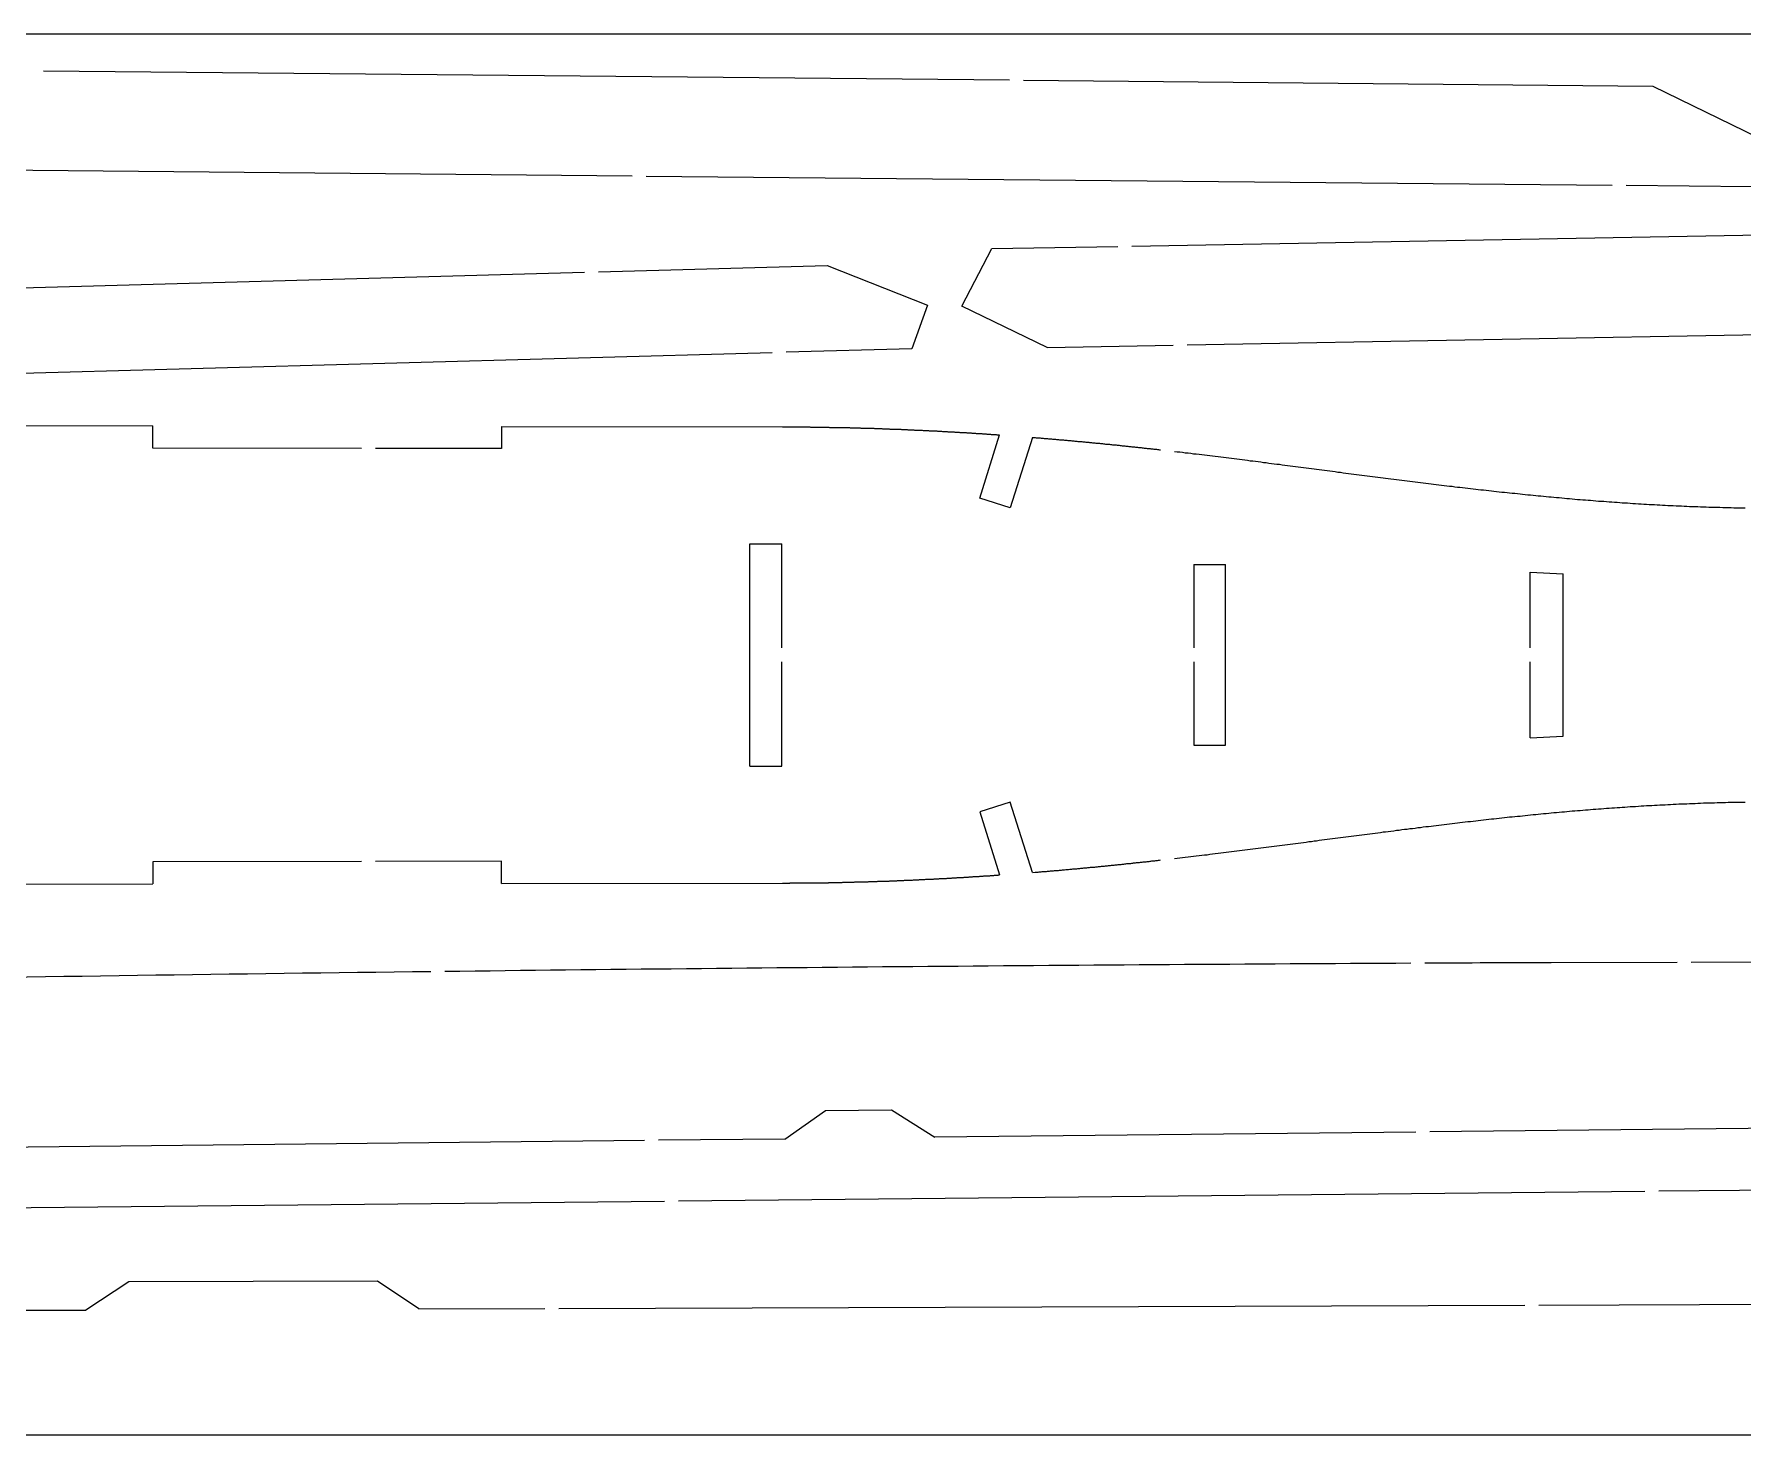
# Model space of a CAD drawing. Extents: x -537 to 363, y 432 to 791.
# Drawn here: x -323.3 to -201.3, y 561.6 to 661.6 of the extents above; entities that cross this region are included whole.
import ezdxf

# ---------------------------------------------------------------- set-up
doc = ezdxf.new("R2010")
doc.units = 0
doc.layers.get('0').update_dxf_attribs({"linetype": 'CONTINUOUS'})
doc.layers.add('90X10', color=1, linetype='CONTINUOUS')

msp = doc.modelspace()

# ---------------------------------------------------------------- linework, layer by layer
for p, q in [((-322.63, 658.96), (-253.64, 658.31)), ((-252.64, 658.3), (-207.69, 657.87)), ((-207.69, 657.87), (-199.24, 653.76)), ((-280.6, 651.44), (-326.69, 651.87)), ((-210.6, 650.78), (-279.6, 651.43)), ((-200.6, 650.69), (-209.6, 650.77)), ((-244.9, 646.45), (-175.91, 647.68)), ((-257.06, 642.15), (-254.9, 646.27)), ((-254.9, 646.27), (-245.9, 646.43)), ((-352.97, 642.66), (-284, 644.59)), ((-283, 644.62), (-266.67, 645.07)), ((-266.67, 645.07), (-259.5, 642.24)), ((-259.5, 642.24), (-260.61, 639.12)), ((-250.96, 639.22), (-257.06, 642.15)), ((-240.96, 639.4), (-171.97, 640.63)), ((-270.6, 638.84), (-355.2, 636.48)), ((-260.61, 639.12), (-269.6, 638.87)), ((-250.96, 639.22), (-241.96, 639.38)), ((-344.95, 633.66), (-314.83, 633.62)), ((-314.83, 632.03), (-314.83, 633.62)), ((-289.92, 633.58), (-269.85, 633.55)), ((-289.92, 633.58), (-289.92, 631.99)), ((-255.77, 628.45), (-254.35, 632.97)), ((-252.01, 632.79), (-253.6, 627.77)), ((-252.01, 632.79), (-251.82, 632.78)), ((-299.92, 632.01), (-314.83, 632.03)), ((-289.92, 631.99), (-298.92, 632)), ((-253.6, 627.77), (-255.77, 628.45)), ((-272.18, 625.2), (-269.91, 625.2)), ((-272.18, 609.32), (-272.18, 625.2)), ((-269.91, 617.76), (-269.91, 625.2)), ((-240.49, 623.71), (-238.23, 623.71)), ((-240.49, 623.71), (-240.49, 617.76)), ((-238.23, 610.81), (-238.23, 623.71)), ((-216.47, 617.76), (-216.47, 623.18)), ((-216.47, 623.18), (-214.11, 623.05)), ((-214.11, 611.47), (-214.11, 623.05)), ((-269.91, 609.32), (-269.91, 616.76)), ((-240.49, 616.76), (-240.49, 610.81)), ((-216.47, 611.34), (-216.47, 616.76)), ((-216.47, 611.34), (-214.11, 611.47)), ((-240.49, 610.81), (-238.23, 610.81)), ((-272.18, 609.32), (-269.91, 609.32)), ((-253.6, 606.75), (-255.77, 606.07)), ((-252.01, 601.73), (-253.6, 606.75)), ((-255.77, 606.07), (-254.35, 601.55)), ((-299.92, 602.52), (-314.83, 602.49)), ((-314.83, 602.49), (-314.83, 600.91)), ((-289.92, 602.53), (-298.92, 602.52)), ((-289.92, 600.94), (-289.92, 602.53)), ((-252.01, 601.73), (-251.82, 601.74)), ((-344.95, 600.86), (-314.83, 600.91)), ((-289.92, 600.94), (-269.85, 600.97)), ((-204.97, 595.33), (-135.97, 595.61)), ((-214.97, 595.29), (-205.97, 595.33)), ((-269.7, 582.7), (-266.79, 584.73)), ((-266.79, 584.73), (-262.06, 584.79)), ((-262.06, 584.79), (-258.97, 582.82)), ((-154.63, 583.96), (-223.62, 583.21)), ((-279.7, 582.6), (-348.7, 581.84)), ((-269.7, 582.7), (-278.7, 582.61)), ((-224.62, 583.19), (-258.97, 582.82)), ((-138.28, 579.68), (-207.28, 578.97)), ((-208.28, 578.96), (-277.28, 578.25)), ((-278.28, 578.24), (-337.46, 577.64)), ((-316.54, 572.5), (-319.61, 570.49)), ((-298.77, 572.56), (-316.54, 572.5)), ((-295.83, 570.57), (-298.77, 572.56)), ((-375.89, 570.3), (-319.61, 570.49)), ((-295.83, 570.57), (-286.83, 570.6)), ((-285.83, 570.6), (-216.83, 570.84)), ((-215.83, 570.84), (-198.25, 570.9))]:
    msp.add_line(p, q)
for points in [[(-269.85, 633.55, 0), (-269.81, 633.55, 0), (-269.76, 633.55, 0), (-269.71, 633.55, 0), (-269.67, 633.55, 0), (-269.62, 633.55, 0), (-269.58, 633.55, 0), (-269.53, 633.55, 0), (-269.48, 633.55, 0), (-269.44, 633.55, 0), (-269.39, 633.55, 0), (-269.34, 633.55, 0), (-269.3, 633.55, 0), (-269.25, 633.55, 0), (-269.2, 633.55, 0), (-269.16, 633.55, 0), (-269.11, 633.55, 0), (-269.07, 633.55, 0), (-269.02, 633.55, 0), (-268.97, 633.54, 0), (-268.93, 633.54, 0), (-268.88, 633.54, 0), (-268.83, 633.54, 0), (-268.79, 633.54, 0), (-268.74, 633.54, 0), (-268.69, 633.54, 0), (-268.65, 633.54, 0), (-268.6, 633.54, 0), (-268.56, 633.54, 0), (-268.51, 633.54, 0), (-268.46, 633.54, 0), (-268.42, 633.54, 0), (-268.37, 633.54, 0), (-268.32, 633.54, 0), (-268.27, 633.54, 0), (-268.23, 633.54, 0), (-268.18, 633.54, 0), (-268.13, 633.54, 0), (-268.09, 633.54, 0), (-268.04, 633.54, 0), (-268, 633.54, 0), (-267.95, 633.54, 0), (-267.9, 633.54, 0), (-267.85, 633.53, 0), (-267.81, 633.53, 0), (-267.76, 633.53, 0), (-267.71, 633.53, 0), (-267.67, 633.53, 0), (-267.62, 633.53, 0), (-267.57, 633.53, 0), (-267.53, 633.53, 0), (-267.48, 633.53, 0), (-267.43, 633.53, 0), (-267.39, 633.53, 0), (-267.34, 633.53, 0), (-267.29, 633.53, 0), (-267.25, 633.53, 0), (-267.2, 633.53, 0), (-267.15, 633.53, 0), (-267.1, 633.52, 0), (-267.06, 633.52, 0), (-267.01, 633.52, 0), (-266.96, 633.52, 0), (-266.92, 633.52, 0), (-266.87, 633.52, 0), (-266.82, 633.52, 0), (-266.77, 633.52, 0), (-266.73, 633.52, 0), (-266.68, 633.52, 0), (-266.63, 633.52, 0), (-266.58, 633.52, 0), (-266.54, 633.52, 0), (-266.49, 633.51, 0), (-266.44, 633.51, 0), (-266.4, 633.51, 0), (-266.35, 633.51, 0), (-266.3, 633.51, 0), (-266.25, 633.51, 0), (-266.21, 633.51, 0), (-266.16, 633.51, 0), (-266.11, 633.51, 0), (-266.06, 633.51, 0), (-266.02, 633.51, 0), (-265.97, 633.5, 0), (-265.92, 633.5, 0), (-265.88, 633.5, 0), (-265.83, 633.5, 0), (-265.78, 633.5, 0), (-265.73, 633.5, 0), (-265.69, 633.5, 0), (-265.64, 633.5, 0), (-265.59, 633.5, 0), (-265.54, 633.5, 0), (-265.5, 633.5, 0), (-265.45, 633.49, 0), (-265.4, 633.49, 0), (-265.35, 633.49, 0), (-265.31, 633.49, 0), (-265.26, 633.49, 0), (-265.21, 633.49, 0), (-265.16, 633.49, 0), (-265.11, 633.49, 0), (-265.07, 633.49, 0), (-265.02, 633.48, 0), (-264.97, 633.48, 0), (-264.92, 633.48, 0), (-264.88, 633.48, 0), (-264.83, 633.48, 0), (-264.78, 633.48, 0), (-264.73, 633.48, 0), (-264.69, 633.48, 0), (-264.64, 633.47, 0), (-264.59, 633.47, 0), (-264.54, 633.47, 0), (-264.49, 633.47, 0), (-264.44, 633.47, 0), (-264.4, 633.47, 0), (-264.35, 633.47, 0), (-264.3, 633.47, 0), (-264.25, 633.46, 0), (-264.21, 633.46, 0), (-264.16, 633.46, 0), (-264.11, 633.46, 0), (-264.06, 633.46, 0), (-264.01, 633.46, 0), (-263.97, 633.46, 0), (-263.92, 633.45, 0), (-263.87, 633.45, 0), (-263.82, 633.45, 0), (-263.77, 633.45, 0), (-263.73, 633.45, 0), (-263.68, 633.45, 0), (-263.63, 633.45, 0), (-263.58, 633.44, 0), (-263.53, 633.44, 0), (-263.48, 633.44, 0), (-263.44, 633.44, 0), (-263.39, 633.44, 0), (-263.34, 633.44, 0), (-263.29, 633.43, 0), (-263.24, 633.43, 0), (-263.19, 633.43, 0), (-263.15, 633.43, 0), (-263.1, 633.43, 0), (-263.05, 633.43, 0), (-263, 633.42, 0), (-262.95, 633.42, 0), (-262.9, 633.42, 0), (-262.86, 633.42, 0), (-262.81, 633.42, 0), (-262.76, 633.42, 0), (-262.71, 633.41, 0), (-262.66, 633.41, 0), (-262.61, 633.41, 0), (-262.57, 633.41, 0), (-262.52, 633.41, 0), (-262.47, 633.41, 0), (-262.42, 633.4, 0), (-262.37, 633.4, 0), (-262.32, 633.4, 0), (-262.27, 633.4, 0), (-262.23, 633.4, 0), (-262.18, 633.39, 0), (-262.13, 633.39, 0), (-262.08, 633.39, 0), (-262.03, 633.39, 0), (-261.98, 633.39, 0), (-261.93, 633.39, 0), (-261.88, 633.38, 0), (-261.84, 633.38, 0), (-261.79, 633.38, 0), (-261.74, 633.38, 0), (-261.69, 633.38, 0), (-261.64, 633.38, 0), (-261.59, 633.37, 0), (-261.54, 633.37, 0), (-261.5, 633.37, 0), (-261.45, 633.37, 0), (-261.4, 633.37, 0), (-261.35, 633.36, 0), (-261.3, 633.36, 0), (-261.25, 633.36, 0), (-261.2, 633.36, 0), (-261.15, 633.36, 0), (-261.1, 633.35, 0), (-261.06, 633.35, 0), (-261.01, 633.35, 0), (-260.96, 633.35, 0), (-260.91, 633.34, 0), (-260.86, 633.34, 0), (-260.81, 633.34, 0), (-260.76, 633.34, 0), (-260.71, 633.34, 0), (-260.66, 633.33, 0), (-260.61, 633.33, 0), (-260.56, 633.33, 0), (-260.51, 633.33, 0), (-260.47, 633.33, 0), (-260.42, 633.32, 0), (-260.37, 633.32, 0), (-260.32, 633.32, 0), (-260.27, 633.32, 0), (-260.22, 633.31, 0), (-260.17, 633.31, 0), (-260.12, 633.31, 0), (-260.07, 633.31, 0), (-260.02, 633.3, 0), (-259.97, 633.3, 0), (-259.92, 633.3, 0), (-259.88, 633.3, 0), (-259.82, 633.29, 0), (-259.78, 633.29, 0), (-259.73, 633.29, 0), (-259.68, 633.29, 0), (-259.63, 633.28, 0), (-259.58, 633.28, 0), (-259.53, 633.28, 0), (-259.48, 633.28, 0), (-259.43, 633.28, 0), (-259.38, 633.27, 0), (-259.33, 633.27, 0), (-259.28, 633.27, 0), (-259.23, 633.27, 0), (-259.18, 633.26, 0), (-259.13, 633.26, 0), (-259.08, 633.26, 0), (-259.03, 633.26, 0), (-258.98, 633.25, 0), (-258.93, 633.25, 0), (-258.88, 633.25, 0), (-258.83, 633.25, 0), (-258.79, 633.24, 0), (-258.74, 633.24, 0), (-258.69, 633.24, 0), (-258.64, 633.24, 0), (-258.59, 633.23, 0), (-258.54, 633.23, 0), (-258.49, 633.23, 0), (-258.44, 633.22, 0), (-258.39, 633.22, 0), (-258.34, 633.22, 0), (-258.29, 633.22, 0), (-258.24, 633.21, 0), (-258.19, 633.21, 0), (-258.14, 633.21, 0), (-258.09, 633.21, 0), (-258.04, 633.2, 0), (-257.99, 633.2, 0), (-257.94, 633.2, 0), (-257.89, 633.19, 0), (-257.84, 633.19, 0), (-257.79, 633.19, 0), (-257.74, 633.19, 0), (-257.69, 633.18, 0), (-257.64, 633.18, 0), (-257.59, 633.18, 0), (-257.54, 633.17, 0), (-257.49, 633.17, 0), (-257.44, 633.17, 0), (-257.39, 633.17, 0), (-257.34, 633.16, 0), (-257.29, 633.16, 0), (-257.24, 633.16, 0), (-257.19, 633.15, 0), (-257.14, 633.15, 0), (-257.08, 633.15, 0), (-257.04, 633.14, 0), (-256.99, 633.14, 0), (-256.94, 633.14, 0), (-256.88, 633.14, 0), (-256.83, 633.13, 0), (-256.78, 633.13, 0), (-256.73, 633.13, 0), (-256.68, 633.12, 0), (-256.63, 633.12, 0), (-256.58, 633.12, 0), (-256.53, 633.11, 0), (-256.48, 633.11, 0), (-256.43, 633.11, 0), (-256.38, 633.11, 0), (-256.33, 633.1, 0), (-256.28, 633.1, 0), (-256.23, 633.1, 0), (-256.18, 633.09, 0), (-256.13, 633.09, 0), (-256.08, 633.09, 0), (-256.03, 633.08, 0), (-255.98, 633.08, 0), (-255.93, 633.08, 0), (-255.88, 633.07, 0), (-255.82, 633.07, 0), (-255.77, 633.07, 0), (-255.72, 633.06, 0), (-255.67, 633.06, 0), (-255.62, 633.06, 0), (-255.57, 633.05, 0), (-255.52, 633.05, 0), (-255.47, 633.05, 0), (-255.42, 633.04, 0), (-255.37, 633.04, 0), (-255.32, 633.04, 0), (-255.27, 633.03, 0), (-255.22, 633.03, 0), (-255.16, 633.03, 0), (-255.11, 633.02, 0), (-255.06, 633.02, 0), (-255.01, 633.02, 0), (-254.96, 633.01, 0), (-254.91, 633.01, 0), (-254.86, 633, 0), (-254.81, 633, 0), (-254.76, 633, 0), (-254.71, 633, 0), (-254.66, 632.99, 0), (-254.6, 632.99, 0), (-254.55, 632.98, 0), (-254.5, 632.98, 0), (-254.45, 632.98, 0), (-254.4, 632.97, 0), (-254.35, 632.97, 0)], [(-251.82, 632.78, 0), (-251.75, 632.77, 0), (-251.67, 632.77, 0), (-251.6, 632.76, 0), (-251.53, 632.75, 0), (-251.45, 632.75, 0), (-251.38, 632.74, 0), (-251.31, 632.74, 0), (-251.23, 632.73, 0), (-251.16, 632.72, 0), (-251.09, 632.72, 0), (-251.01, 632.71, 0), (-250.94, 632.71, 0), (-250.87, 632.7, 0), (-250.79, 632.69, 0), (-250.72, 632.69, 0), (-250.65, 632.68, 0), (-250.57, 632.67, 0), (-250.5, 632.67, 0), (-250.43, 632.66, 0), (-250.36, 632.66, 0), (-250.28, 632.65, 0), (-250.21, 632.64, 0), (-250.14, 632.64, 0), (-250.07, 632.63, 0), (-249.99, 632.62, 0), (-249.92, 632.62, 0), (-249.85, 632.61, 0), (-249.78, 632.61, 0), (-249.71, 632.6, 0), (-249.63, 632.59, 0), (-249.56, 632.59, 0), (-249.49, 632.58, 0), (-249.42, 632.57, 0), (-249.34, 632.57, 0), (-249.27, 632.56, 0), (-249.2, 632.55, 0), (-249.13, 632.55, 0), (-249.06, 632.54, 0), (-248.99, 632.53, 0), (-248.91, 632.53, 0), (-248.84, 632.52, 0), (-248.77, 632.51, 0), (-248.7, 632.51, 0), (-248.63, 632.5, 0), (-248.56, 632.49, 0), (-248.49, 632.49, 0), (-248.41, 632.48, 0), (-248.34, 632.47, 0), (-248.27, 632.47, 0), (-248.2, 632.46, 0), (-248.13, 632.45, 0), (-248.06, 632.45, 0), (-247.99, 632.44, 0), (-247.92, 632.43, 0), (-247.85, 632.43, 0), (-247.78, 632.42, 0), (-247.71, 632.41, 0), (-247.63, 632.41, 0), (-247.56, 632.4, 0), (-247.49, 632.39, 0), (-247.42, 632.39, 0), (-247.35, 632.38, 0), (-247.28, 632.37, 0), (-247.21, 632.37, 0), (-247.14, 632.36, 0), (-247.07, 632.35, 0), (-247, 632.35, 0), (-246.93, 632.34, 0), (-246.86, 632.33, 0), (-246.79, 632.32, 0), (-246.72, 632.32, 0), (-246.65, 632.31, 0), (-246.58, 632.3, 0), (-246.51, 632.3, 0), (-246.44, 632.29, 0), (-246.37, 632.28, 0), (-246.3, 632.27, 0), (-246.23, 632.27, 0), (-246.16, 632.26, 0), (-246.09, 632.25, 0), (-246.02, 632.25, 0), (-245.95, 632.24, 0), (-245.88, 632.23, 0), (-245.81, 632.23, 0), (-245.74, 632.22, 0), (-245.67, 632.21, 0), (-245.6, 632.2, 0), (-245.54, 632.2, 0), (-245.47, 632.19, 0), (-245.4, 632.18, 0), (-245.33, 632.17, 0), (-245.26, 632.17, 0), (-245.19, 632.16, 0), (-245.12, 632.15, 0), (-245.05, 632.14, 0), (-244.98, 632.14, 0), (-244.91, 632.13, 0), (-244.84, 632.12, 0), (-244.78, 632.12, 0), (-244.71, 632.11, 0), (-244.64, 632.1, 0), (-244.57, 632.09, 0), (-244.5, 632.09, 0), (-244.43, 632.08, 0), (-244.36, 632.07, 0), (-244.29, 632.07, 0), (-244.23, 632.06, 0), (-244.16, 632.05, 0), (-244.09, 632.04, 0), (-244.02, 632.03, 0), (-243.95, 632.03, 0), (-243.88, 632.02, 0), (-243.82, 632.01, 0), (-243.75, 632, 0), (-243.68, 632, 0), (-243.61, 631.99, 0), (-243.54, 631.98, 0), (-243.48, 631.98, 0), (-243.41, 631.97, 0), (-243.34, 631.96, 0), (-243.27, 631.95, 0), (-243.2, 631.95, 0), (-243.14, 631.94, 0), (-243.07, 631.93, 0), (-243, 631.92, 0), (-242.93, 631.91, 0), (-242.86, 631.91, 0)], [(-241.87, 631.79, 0), (-241.67, 631.77, 0), (-241.48, 631.75, 0), (-241.28, 631.73, 0), (-241.09, 631.7, 0), (-240.89, 631.68, 0), (-240.69, 631.66, 0), (-240.5, 631.63, 0), (-240.31, 631.61, 0), (-240.11, 631.59, 0), (-239.92, 631.56, 0), (-239.72, 631.54, 0), (-239.53, 631.52, 0), (-239.33, 631.49, 0), (-239.14, 631.47, 0), (-238.95, 631.45, 0), (-238.75, 631.42, 0), (-238.56, 631.4, 0), (-238.37, 631.38, 0), (-238.18, 631.35, 0), (-237.98, 631.33, 0), (-237.79, 631.3, 0), (-237.6, 631.28, 0), (-237.41, 631.25, 0), (-237.22, 631.23, 0), (-237.03, 631.21, 0), (-236.83, 631.18, 0), (-236.64, 631.16, 0), (-236.45, 631.13, 0), (-236.26, 631.11, 0), (-236.07, 631.09, 0), (-235.88, 631.06, 0), (-235.69, 631.04, 0), (-235.5, 631.01, 0), (-235.31, 630.99, 0), (-235.12, 630.96, 0), (-234.93, 630.94, 0), (-234.74, 630.91, 0), (-234.55, 630.89, 0), (-234.36, 630.87, 0), (-234.17, 630.84, 0), (-233.98, 630.82, 0), (-233.79, 630.79, 0), (-233.6, 630.77, 0), (-233.41, 630.74, 0), (-233.22, 630.72, 0), (-233.03, 630.69, 0), (-232.84, 630.67, 0), (-232.65, 630.64, 0), (-232.46, 630.62, 0), (-232.27, 630.6, 0), (-232.08, 630.57, 0), (-231.89, 630.55, 0), (-231.71, 630.52, 0), (-231.52, 630.5, 0), (-231.33, 630.47, 0), (-231.14, 630.45, 0), (-230.95, 630.42, 0), (-230.76, 630.4, 0), (-230.57, 630.37, 0), (-230.38, 630.35, 0), (-230.19, 630.32, 0), (-230, 630.3, 0), (-229.81, 630.27, 0), (-229.62, 630.25, 0), (-229.44, 630.22, 0), (-229.25, 630.2, 0), (-229.06, 630.17, 0), (-228.87, 630.15, 0), (-228.68, 630.13, 0), (-228.49, 630.1, 0), (-228.3, 630.08, 0), (-228.11, 630.05, 0), (-227.92, 630.03, 0), (-227.73, 630, 0), (-227.54, 629.98, 0), (-227.35, 629.95, 0), (-227.16, 629.93, 0), (-226.97, 629.91, 0), (-226.78, 629.88, 0), (-226.59, 629.86, 0), (-226.4, 629.83, 0), (-226.2, 629.81, 0), (-226.01, 629.78, 0), (-225.82, 629.76, 0), (-225.63, 629.74, 0), (-225.44, 629.71, 0), (-225.25, 629.69, 0), (-225.06, 629.66, 0), (-224.87, 629.64, 0), (-224.68, 629.62, 0), (-224.49, 629.59, 0), (-224.3, 629.57, 0), (-224.11, 629.55, 0), (-223.92, 629.52, 0), (-223.73, 629.5, 0), (-223.54, 629.48, 0), (-223.36, 629.45, 0), (-223.17, 629.43, 0), (-222.98, 629.41, 0), (-222.79, 629.39, 0), (-222.6, 629.36, 0), (-222.41, 629.34, 0), (-222.23, 629.32, 0), (-222.04, 629.3, 0), (-221.85, 629.27, 0), (-221.66, 629.25, 0), (-221.48, 629.23, 0), (-221.29, 629.21, 0), (-221.1, 629.19, 0), (-220.91, 629.16, 0), (-220.73, 629.14, 0), (-220.54, 629.12, 0), (-220.35, 629.1, 0), (-220.17, 629.08, 0), (-219.98, 629.06, 0), (-219.79, 629.04, 0), (-219.61, 629.02, 0), (-219.42, 629, 0), (-219.23, 628.98, 0), (-219.05, 628.96, 0), (-218.86, 628.93, 0), (-218.67, 628.91, 0), (-218.49, 628.89, 0), (-218.3, 628.88, 0), (-218.11, 628.86, 0), (-217.93, 628.84, 0), (-217.74, 628.82, 0), (-217.56, 628.8, 0), (-217.37, 628.78, 0), (-217.18, 628.76, 0), (-217, 628.74, 0), (-216.81, 628.72, 0), (-216.62, 628.7, 0), (-216.44, 628.68, 0), (-216.25, 628.66, 0), (-216.06, 628.65, 0), (-215.88, 628.63, 0), (-215.69, 628.61, 0), (-215.51, 628.59, 0), (-215.32, 628.57, 0), (-215.13, 628.56, 0), (-214.95, 628.54, 0), (-214.76, 628.52, 0), (-214.57, 628.5, 0), (-214.39, 628.49, 0), (-214.2, 628.47, 0), (-214.01, 628.46, 0), (-213.83, 628.44, 0), (-213.64, 628.42, 0), (-213.45, 628.41, 0), (-213.26, 628.39, 0), (-213.08, 628.37, 0), (-212.89, 628.36, 0), (-212.7, 628.34, 0), (-212.51, 628.33, 0), (-212.33, 628.31, 0), (-212.14, 628.3, 0), (-211.95, 628.28, 0), (-211.76, 628.27, 0), (-211.57, 628.25, 0), (-211.39, 628.24, 0), (-211.2, 628.23, 0), (-211.01, 628.21, 0), (-210.82, 628.2, 0), (-210.63, 628.18, 0), (-210.44, 628.17, 0), (-210.25, 628.16, 0), (-210.06, 628.14, 0), (-209.88, 628.13, 0), (-209.69, 628.12, 0), (-209.5, 628.11, 0), (-209.31, 628.09, 0), (-209.12, 628.08, 0), (-208.93, 628.07, 0), (-208.73, 628.06, 0), (-208.54, 628.05, 0), (-208.35, 628.03, 0), (-208.16, 628.02, 0), (-207.97, 628.01, 0), (-207.78, 628, 0), (-207.59, 627.99, 0), (-207.4, 627.98, 0), (-207.2, 627.97, 0), (-207.01, 627.96, 0), (-206.82, 627.95, 0), (-206.62, 627.94, 0), (-206.43, 627.93, 0), (-206.24, 627.92, 0), (-206.04, 627.91, 0), (-205.85, 627.9, 0), (-205.66, 627.9, 0), (-205.46, 627.89, 0), (-205.27, 627.88, 0), (-205.07, 627.87, 0), (-204.88, 627.86, 0), (-204.68, 627.86, 0), (-204.49, 627.85, 0), (-204.29, 627.84, 0), (-204.09, 627.84, 0), (-203.9, 627.83, 0), (-203.7, 627.82, 0), (-203.5, 627.82, 0), (-203.3, 627.81, 0), (-203.11, 627.8, 0), (-202.91, 627.8, 0), (-202.71, 627.79, 0), (-202.51, 627.79, 0), (-202.31, 627.78, 0), (-202.11, 627.78, 0), (-201.91, 627.77, 0), (-201.71, 627.77, 0), (-201.51, 627.77, 0), (-201.31, 627.76, 0), (-201.11, 627.76, 0)], [(-241.87, 602.73, 0), (-241.67, 602.75, 0), (-241.48, 602.77, 0), (-241.28, 602.8, 0), (-241.09, 602.82, 0), (-240.89, 602.84, 0), (-240.69, 602.87, 0), (-240.5, 602.89, 0), (-240.31, 602.91, 0), (-240.11, 602.93, 0), (-239.92, 602.96, 0), (-239.72, 602.98, 0), (-239.53, 603, 0), (-239.33, 603.03, 0), (-239.14, 603.05, 0), (-238.95, 603.08, 0), (-238.75, 603.1, 0), (-238.56, 603.12, 0), (-238.37, 603.15, 0), (-238.18, 603.17, 0), (-237.98, 603.2, 0), (-237.79, 603.22, 0), (-237.6, 603.24, 0), (-237.41, 603.27, 0), (-237.22, 603.29, 0), (-237.03, 603.32, 0), (-236.83, 603.34, 0), (-236.64, 603.36, 0), (-236.45, 603.39, 0), (-236.26, 603.41, 0), (-236.07, 603.44, 0), (-235.88, 603.46, 0), (-235.69, 603.48, 0), (-235.5, 603.51, 0), (-235.31, 603.53, 0), (-235.12, 603.56, 0), (-234.93, 603.58, 0), (-234.74, 603.61, 0), (-234.55, 603.63, 0), (-234.36, 603.66, 0), (-234.17, 603.68, 0), (-233.98, 603.71, 0), (-233.79, 603.73, 0), (-233.6, 603.75, 0), (-233.41, 603.78, 0), (-233.22, 603.8, 0), (-233.03, 603.83, 0), (-232.84, 603.85, 0), (-232.65, 603.88, 0), (-232.46, 603.9, 0), (-232.27, 603.93, 0), (-232.08, 603.95, 0), (-231.89, 603.98, 0), (-231.71, 604, 0), (-231.52, 604.03, 0), (-231.33, 604.05, 0), (-231.14, 604.08, 0), (-230.95, 604.1, 0), (-230.76, 604.12, 0), (-230.57, 604.15, 0), (-230.38, 604.17, 0), (-230.19, 604.2, 0), (-230, 604.22, 0), (-229.81, 604.25, 0), (-229.62, 604.27, 0), (-229.44, 604.3, 0), (-229.25, 604.32, 0), (-229.06, 604.35, 0), (-228.87, 604.37, 0), (-228.68, 604.4, 0), (-228.49, 604.42, 0), (-228.3, 604.45, 0), (-228.11, 604.47, 0), (-227.92, 604.49, 0), (-227.73, 604.52, 0), (-227.54, 604.54, 0), (-227.35, 604.57, 0), (-227.16, 604.59, 0), (-226.97, 604.62, 0), (-226.78, 604.64, 0), (-226.59, 604.66, 0), (-226.4, 604.69, 0), (-226.2, 604.71, 0), (-226.01, 604.74, 0), (-225.82, 604.76, 0), (-225.63, 604.79, 0), (-225.44, 604.81, 0), (-225.25, 604.83, 0), (-225.06, 604.86, 0), (-224.87, 604.88, 0), (-224.68, 604.9, 0), (-224.49, 604.93, 0), (-224.3, 604.95, 0), (-224.11, 604.98, 0), (-223.92, 605, 0), (-223.73, 605.02, 0), (-223.54, 605.04, 0), (-223.36, 605.07, 0), (-223.17, 605.09, 0), (-222.98, 605.11, 0), (-222.79, 605.14, 0), (-222.6, 605.16, 0), (-222.41, 605.18, 0), (-222.23, 605.2, 0), (-222.04, 605.23, 0), (-221.85, 605.25, 0), (-221.66, 605.27, 0), (-221.48, 605.29, 0), (-221.29, 605.31, 0), (-221.1, 605.34, 0), (-220.91, 605.36, 0), (-220.73, 605.38, 0), (-220.54, 605.4, 0), (-220.35, 605.42, 0), (-220.17, 605.44, 0), (-219.98, 605.46, 0), (-219.79, 605.48, 0), (-219.61, 605.5, 0), (-219.42, 605.53, 0), (-219.23, 605.55, 0), (-219.05, 605.57, 0), (-218.86, 605.59, 0), (-218.67, 605.61, 0), (-218.49, 605.63, 0), (-218.3, 605.65, 0), (-218.11, 605.67, 0), (-217.93, 605.69, 0), (-217.74, 605.71, 0), (-217.56, 605.73, 0), (-217.37, 605.75, 0), (-217.18, 605.76, 0), (-217, 605.78, 0), (-216.81, 605.8, 0), (-216.62, 605.82, 0), (-216.44, 605.84, 0), (-216.25, 605.86, 0), (-216.06, 605.88, 0), (-215.88, 605.89, 0), (-215.69, 605.91, 0), (-215.51, 605.93, 0), (-215.32, 605.95, 0), (-215.13, 605.97, 0), (-214.95, 605.98, 0), (-214.76, 606, 0), (-214.57, 606.02, 0), (-214.39, 606.03, 0), (-214.2, 606.05, 0), (-214.01, 606.07, 0), (-213.83, 606.08, 0), (-213.64, 606.1, 0), (-213.45, 606.12, 0), (-213.26, 606.13, 0), (-213.08, 606.15, 0), (-212.89, 606.16, 0), (-212.7, 606.18, 0), (-212.51, 606.19, 0), (-212.33, 606.21, 0), (-212.14, 606.22, 0), (-211.95, 606.24, 0), (-211.76, 606.25, 0), (-211.57, 606.27, 0), (-211.39, 606.28, 0), (-211.2, 606.3, 0), (-211.01, 606.31, 0), (-210.82, 606.33, 0), (-210.63, 606.34, 0), (-210.44, 606.35, 0), (-210.25, 606.37, 0), (-210.06, 606.38, 0), (-209.88, 606.39, 0), (-209.69, 606.4, 0), (-209.5, 606.42, 0), (-209.31, 606.43, 0), (-209.12, 606.44, 0), (-208.93, 606.45, 0), (-208.73, 606.46, 0), (-208.54, 606.48, 0), (-208.35, 606.49, 0), (-208.16, 606.5, 0), (-207.97, 606.51, 0), (-207.78, 606.52, 0), (-207.59, 606.53, 0), (-207.4, 606.54, 0), (-207.2, 606.55, 0), (-207.01, 606.56, 0), (-206.82, 606.57, 0), (-206.62, 606.58, 0), (-206.43, 606.59, 0), (-206.24, 606.6, 0), (-206.04, 606.61, 0), (-205.85, 606.62, 0), (-205.66, 606.63, 0), (-205.46, 606.63, 0), (-205.27, 606.64, 0), (-205.07, 606.65, 0), (-204.88, 606.66, 0), (-204.68, 606.66, 0), (-204.49, 606.67, 0), (-204.29, 606.68, 0), (-204.09, 606.69, 0), (-203.9, 606.69, 0), (-203.7, 606.7, 0), (-203.5, 606.71, 0), (-203.3, 606.71, 0), (-203.11, 606.72, 0), (-202.91, 606.72, 0), (-202.71, 606.73, 0), (-202.51, 606.73, 0), (-202.31, 606.74, 0), (-202.11, 606.74, 0), (-201.91, 606.75, 0), (-201.71, 606.75, 0), (-201.51, 606.75, 0), (-201.31, 606.76, 0), (-201.11, 606.76, 0)], [(-251.82, 601.74, 0), (-251.75, 601.75, 0), (-251.67, 601.76, 0), (-251.6, 601.76, 0), (-251.53, 601.77, 0), (-251.45, 601.77, 0), (-251.38, 601.78, 0), (-251.31, 601.79, 0), (-251.23, 601.79, 0), (-251.16, 601.8, 0), (-251.09, 601.8, 0), (-251.01, 601.81, 0), (-250.94, 601.82, 0), (-250.87, 601.82, 0), (-250.79, 601.83, 0), (-250.72, 601.84, 0), (-250.65, 601.84, 0), (-250.57, 601.85, 0), (-250.5, 601.85, 0), (-250.43, 601.86, 0), (-250.36, 601.87, 0), (-250.28, 601.87, 0), (-250.21, 601.88, 0), (-250.14, 601.88, 0), (-250.07, 601.89, 0), (-249.99, 601.9, 0), (-249.92, 601.9, 0), (-249.85, 601.91, 0), (-249.78, 601.92, 0), (-249.71, 601.92, 0), (-249.63, 601.93, 0), (-249.56, 601.94, 0), (-249.49, 601.94, 0), (-249.42, 601.95, 0), (-249.34, 601.96, 0), (-249.27, 601.96, 0), (-249.2, 601.97, 0), (-249.13, 601.98, 0), (-249.06, 601.98, 0), (-248.99, 601.99, 0), (-248.91, 602, 0), (-248.84, 602, 0), (-248.77, 602.01, 0), (-248.7, 602.01, 0), (-248.63, 602.02, 0), (-248.56, 602.03, 0), (-248.49, 602.03, 0), (-248.41, 602.04, 0), (-248.34, 602.05, 0), (-248.27, 602.05, 0), (-248.2, 602.06, 0), (-248.13, 602.07, 0), (-248.06, 602.08, 0), (-247.99, 602.08, 0), (-247.92, 602.09, 0), (-247.85, 602.1, 0), (-247.78, 602.1, 0), (-247.71, 602.11, 0), (-247.63, 602.12, 0), (-247.56, 602.12, 0), (-247.49, 602.13, 0), (-247.42, 602.14, 0), (-247.35, 602.14, 0), (-247.28, 602.15, 0), (-247.21, 602.16, 0), (-247.14, 602.16, 0), (-247.07, 602.17, 0), (-247, 602.18, 0), (-246.93, 602.18, 0), (-246.86, 602.19, 0), (-246.79, 602.2, 0), (-246.72, 602.21, 0), (-246.65, 602.21, 0), (-246.58, 602.22, 0), (-246.51, 602.23, 0), (-246.44, 602.23, 0), (-246.37, 602.24, 0), (-246.3, 602.25, 0), (-246.23, 602.25, 0), (-246.16, 602.26, 0), (-246.09, 602.27, 0), (-246.02, 602.28, 0), (-245.95, 602.28, 0), (-245.88, 602.29, 0), (-245.81, 602.3, 0), (-245.74, 602.3, 0), (-245.67, 602.31, 0), (-245.6, 602.32, 0), (-245.54, 602.33, 0), (-245.47, 602.33, 0), (-245.4, 602.34, 0), (-245.33, 602.35, 0), (-245.26, 602.36, 0), (-245.19, 602.36, 0), (-245.12, 602.37, 0), (-245.05, 602.38, 0), (-244.98, 602.38, 0), (-244.91, 602.39, 0), (-244.84, 602.4, 0), (-244.78, 602.41, 0), (-244.71, 602.41, 0), (-244.64, 602.42, 0), (-244.57, 602.43, 0), (-244.5, 602.43, 0), (-244.43, 602.44, 0), (-244.36, 602.45, 0), (-244.29, 602.46, 0), (-244.23, 602.47, 0), (-244.16, 602.47, 0), (-244.09, 602.48, 0), (-244.02, 602.49, 0), (-243.95, 602.49, 0), (-243.88, 602.5, 0), (-243.82, 602.51, 0), (-243.75, 602.52, 0), (-243.68, 602.52, 0), (-243.61, 602.53, 0), (-243.54, 602.54, 0), (-243.48, 602.55, 0), (-243.41, 602.55, 0), (-243.34, 602.56, 0), (-243.27, 602.57, 0), (-243.2, 602.58, 0), (-243.14, 602.59, 0), (-243.07, 602.59, 0), (-243, 602.6, 0), (-242.93, 602.61, 0), (-242.86, 602.62, 0)], [(-269.85, 600.97, 0), (-269.81, 600.97, 0), (-269.76, 600.97, 0), (-269.71, 600.97, 0), (-269.67, 600.97, 0), (-269.62, 600.97, 0), (-269.58, 600.97, 0), (-269.53, 600.97, 0), (-269.48, 600.97, 0), (-269.44, 600.97, 0), (-269.39, 600.97, 0), (-269.34, 600.97, 0), (-269.3, 600.98, 0), (-269.25, 600.98, 0), (-269.2, 600.98, 0), (-269.16, 600.98, 0), (-269.11, 600.98, 0), (-269.07, 600.98, 0), (-269.02, 600.98, 0), (-268.97, 600.98, 0), (-268.93, 600.98, 0), (-268.88, 600.98, 0), (-268.83, 600.98, 0), (-268.79, 600.98, 0), (-268.74, 600.98, 0), (-268.69, 600.98, 0), (-268.65, 600.98, 0), (-268.6, 600.98, 0), (-268.56, 600.98, 0), (-268.51, 600.98, 0), (-268.46, 600.98, 0), (-268.42, 600.98, 0), (-268.37, 600.98, 0), (-268.32, 600.98, 0), (-268.27, 600.98, 0), (-268.23, 600.98, 0), (-268.18, 600.98, 0), (-268.13, 600.98, 0), (-268.09, 600.98, 0), (-268.04, 600.98, 0), (-268, 600.99, 0), (-267.95, 600.99, 0), (-267.9, 600.99, 0), (-267.85, 600.99, 0), (-267.81, 600.99, 0), (-267.76, 600.99, 0), (-267.71, 600.99, 0), (-267.67, 600.99, 0), (-267.62, 600.99, 0), (-267.57, 600.99, 0), (-267.53, 600.99, 0), (-267.48, 600.99, 0), (-267.43, 600.99, 0), (-267.39, 600.99, 0), (-267.34, 600.99, 0), (-267.29, 600.99, 0), (-267.25, 600.99, 0), (-267.2, 601, 0), (-267.15, 601, 0), (-267.1, 601, 0), (-267.06, 601, 0), (-267.01, 601, 0), (-266.96, 601, 0), (-266.92, 601, 0), (-266.87, 601, 0), (-266.82, 601, 0), (-266.77, 601, 0), (-266.73, 601, 0), (-266.68, 601, 0), (-266.63, 601, 0), (-266.58, 601, 0), (-266.54, 601.01, 0), (-266.49, 601.01, 0), (-266.44, 601.01, 0), (-266.4, 601.01, 0), (-266.35, 601.01, 0), (-266.3, 601.01, 0), (-266.25, 601.01, 0), (-266.21, 601.01, 0), (-266.16, 601.01, 0), (-266.11, 601.01, 0), (-266.06, 601.01, 0), (-266.02, 601.02, 0), (-265.97, 601.02, 0), (-265.92, 601.02, 0), (-265.88, 601.02, 0), (-265.83, 601.02, 0), (-265.78, 601.02, 0), (-265.73, 601.02, 0), (-265.69, 601.02, 0), (-265.64, 601.02, 0), (-265.59, 601.02, 0), (-265.54, 601.03, 0), (-265.5, 601.03, 0), (-265.45, 601.03, 0), (-265.4, 601.03, 0), (-265.35, 601.03, 0), (-265.31, 601.03, 0), (-265.26, 601.03, 0), (-265.21, 601.03, 0), (-265.16, 601.03, 0), (-265.11, 601.04, 0), (-265.07, 601.04, 0), (-265.02, 601.04, 0), (-264.97, 601.04, 0), (-264.92, 601.04, 0), (-264.88, 601.04, 0), (-264.83, 601.04, 0), (-264.78, 601.04, 0), (-264.73, 601.04, 0), (-264.69, 601.05, 0), (-264.64, 601.05, 0), (-264.59, 601.05, 0), (-264.54, 601.05, 0), (-264.49, 601.05, 0), (-264.44, 601.05, 0), (-264.4, 601.05, 0), (-264.35, 601.06, 0), (-264.3, 601.06, 0), (-264.25, 601.06, 0), (-264.21, 601.06, 0), (-264.16, 601.06, 0), (-264.11, 601.06, 0), (-264.06, 601.06, 0), (-264.01, 601.07, 0), (-263.97, 601.07, 0), (-263.92, 601.07, 0), (-263.87, 601.07, 0), (-263.82, 601.07, 0), (-263.77, 601.07, 0), (-263.73, 601.07, 0), (-263.68, 601.08, 0), (-263.63, 601.08, 0), (-263.58, 601.08, 0), (-263.53, 601.08, 0), (-263.48, 601.08, 0), (-263.44, 601.08, 0), (-263.39, 601.08, 0), (-263.34, 601.09, 0), (-263.29, 601.09, 0), (-263.24, 601.09, 0), (-263.19, 601.09, 0), (-263.15, 601.09, 0), (-263.1, 601.09, 0), (-263.05, 601.1, 0), (-263, 601.1, 0), (-262.95, 601.1, 0), (-262.9, 601.1, 0), (-262.86, 601.1, 0), (-262.81, 601.1, 0), (-262.76, 601.11, 0), (-262.71, 601.11, 0), (-262.66, 601.11, 0), (-262.61, 601.11, 0), (-262.57, 601.11, 0), (-262.52, 601.11, 0), (-262.47, 601.12, 0), (-262.42, 601.12, 0), (-262.37, 601.12, 0), (-262.32, 601.12, 0), (-262.27, 601.12, 0), (-262.23, 601.12, 0), (-262.18, 601.13, 0), (-262.13, 601.13, 0), (-262.08, 601.13, 0), (-262.03, 601.13, 0), (-261.98, 601.13, 0), (-261.93, 601.14, 0), (-261.88, 601.14, 0), (-261.84, 601.14, 0), (-261.79, 601.14, 0), (-261.74, 601.14, 0), (-261.69, 601.14, 0), (-261.64, 601.15, 0), (-261.59, 601.15, 0), (-261.54, 601.15, 0), (-261.5, 601.15, 0), (-261.45, 601.15, 0), (-261.4, 601.16, 0), (-261.35, 601.16, 0), (-261.3, 601.16, 0), (-261.25, 601.16, 0), (-261.2, 601.16, 0), (-261.15, 601.17, 0), (-261.1, 601.17, 0), (-261.06, 601.17, 0), (-261.01, 601.17, 0), (-260.96, 601.18, 0), (-260.91, 601.18, 0), (-260.86, 601.18, 0), (-260.81, 601.18, 0), (-260.76, 601.18, 0), (-260.71, 601.19, 0), (-260.66, 601.19, 0), (-260.61, 601.19, 0), (-260.56, 601.19, 0), (-260.51, 601.2, 0), (-260.47, 601.2, 0), (-260.42, 601.2, 0), (-260.37, 601.2, 0), (-260.32, 601.2, 0), (-260.27, 601.21, 0), (-260.22, 601.21, 0), (-260.17, 601.21, 0), (-260.12, 601.21, 0), (-260.07, 601.22, 0), (-260.02, 601.22, 0), (-259.97, 601.22, 0), (-259.92, 601.22, 0), (-259.88, 601.23, 0), (-259.82, 601.23, 0), (-259.78, 601.23, 0), (-259.73, 601.23, 0), (-259.68, 601.23, 0), (-259.63, 601.24, 0), (-259.58, 601.24, 0), (-259.53, 601.24, 0), (-259.48, 601.24, 0), (-259.43, 601.25, 0), (-259.38, 601.25, 0), (-259.33, 601.25, 0), (-259.28, 601.25, 0), (-259.23, 601.26, 0), (-259.18, 601.26, 0), (-259.13, 601.26, 0), (-259.08, 601.26, 0), (-259.03, 601.27, 0), (-258.98, 601.27, 0), (-258.93, 601.27, 0), (-258.88, 601.27, 0), (-258.83, 601.28, 0), (-258.79, 601.28, 0), (-258.74, 601.28, 0), (-258.69, 601.28, 0), (-258.64, 601.29, 0), (-258.59, 601.29, 0), (-258.54, 601.29, 0), (-258.49, 601.29, 0), (-258.44, 601.3, 0), (-258.39, 601.3, 0), (-258.34, 601.3, 0), (-258.29, 601.3, 0), (-258.24, 601.31, 0), (-258.19, 601.31, 0), (-258.14, 601.31, 0), (-258.09, 601.32, 0), (-258.04, 601.32, 0), (-257.99, 601.32, 0), (-257.94, 601.33, 0), (-257.89, 601.33, 0), (-257.84, 601.33, 0), (-257.79, 601.33, 0), (-257.74, 601.34, 0), (-257.69, 601.34, 0), (-257.64, 601.34, 0), (-257.59, 601.35, 0), (-257.54, 601.35, 0), (-257.49, 601.35, 0), (-257.44, 601.35, 0), (-257.39, 601.36, 0), (-257.34, 601.36, 0), (-257.29, 601.36, 0), (-257.24, 601.37, 0), (-257.19, 601.37, 0), (-257.14, 601.37, 0), (-257.08, 601.37, 0), (-257.04, 601.38, 0), (-256.99, 601.38, 0), (-256.94, 601.38, 0), (-256.88, 601.39, 0), (-256.83, 601.39, 0), (-256.78, 601.39, 0), (-256.73, 601.39, 0), (-256.68, 601.4, 0), (-256.63, 601.4, 0), (-256.58, 601.4, 0), (-256.53, 601.41, 0), (-256.48, 601.41, 0), (-256.43, 601.41, 0), (-256.38, 601.42, 0), (-256.33, 601.42, 0), (-256.28, 601.42, 0), (-256.23, 601.43, 0), (-256.18, 601.43, 0), (-256.13, 601.43, 0), (-256.08, 601.44, 0), (-256.03, 601.44, 0), (-255.98, 601.44, 0), (-255.93, 601.45, 0), (-255.88, 601.45, 0), (-255.82, 601.45, 0), (-255.77, 601.46, 0), (-255.72, 601.46, 0), (-255.67, 601.46, 0), (-255.62, 601.47, 0), (-255.57, 601.47, 0), (-255.52, 601.47, 0), (-255.47, 601.48, 0), (-255.42, 601.48, 0), (-255.37, 601.48, 0), (-255.32, 601.49, 0), (-255.27, 601.49, 0), (-255.22, 601.49, 0), (-255.16, 601.5, 0), (-255.11, 601.5, 0), (-255.06, 601.5, 0), (-255.01, 601.51, 0), (-254.96, 601.51, 0), (-254.91, 601.51, 0), (-254.86, 601.52, 0), (-254.81, 601.52, 0), (-254.76, 601.52, 0), (-254.71, 601.53, 0), (-254.66, 601.53, 0), (-254.6, 601.53, 0), (-254.55, 601.54, 0), (-254.5, 601.54, 0), (-254.45, 601.54, 0), (-254.4, 601.55, 0), (-254.35, 601.55, 0)]]:
    msp.add_polyline3d(points)
for start, end in [(90.690187, 91.17062), (90.289119, 90.684458), (90.231824, 90.28339)]:
    msp.add_arc((-174.51, -9404.69), 10000.06, start, end)
at = {"layer": '90X10', "color": 1, "linetype": 'CONTINUOUS'}
msp.add_lwpolyline([(-537.06, 561.58), (362.94, 561.58), (362.94, 661.58), (-537.06, 661.58)], close=True, dxfattribs=at)

doc.saveas('drawing.dxf')
